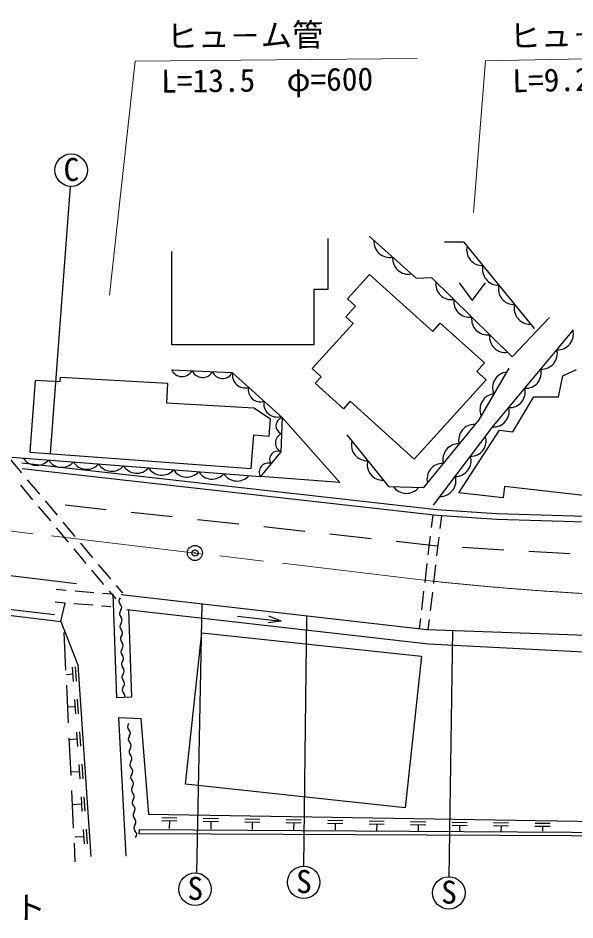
# Model space of a CAD drawing. Units: millimetres, scale not verified. Extents: x 40000 to 680000, y 20000 to 380000.
# Drawn here: x 254808 to 299123, y 236909 to 308704 of the extents above; entities that cross this region are included whole.
import ezdxf
from ezdxf.enums import TextEntityAlignment as Align

# ---------------------------------------------------------------- set-up
doc = ezdxf.new("R2010")
doc.units = ezdxf.units.MM
doc.header["$LTSCALE"] = 1000
doc.header["$PDMODE"] = 32
doc.header["$PDSIZE"] = 500
doc.linetypes.add('CHAIN', pattern=[18.5, 12, -1.5, 3.5, -1.5])
for name, color, linetype, lineweight in [('M-BGD', 7, 'Continuous', 25), ('M-BMK', 2, 'CHAIN', 13), ('M-BMK-SRVR', 3, 'Continuous', 25), ('M-STR-HTXT', 7, 'Continuous', 13), ('M-STR-STRC', 7, 'Continuous', 25)]:
    doc.layers.add(name, color=color, linetype=linetype, lineweight=lineweight)
doc.styles.add('ＭＳ ゴシック', font='')
doc.styles.get('ＭＳ ゴシック').set_extended_font_data('MS Gothic')

msp = doc.modelspace()

# ---------------------------------------------------------------- linework, layer by layer
at = {"layer": 'M-BGD'}
for p, q in [((282743, 291348), (286488, 287997)), ((288741, 290898), (290262, 290898)), ((290262, 290898), (295866, 283999)), ((286488, 287997), (287699, 288054)), ((287699, 288054), (294120, 281746)), ((289899, 287632), (290949, 286232)), ((290949, 286232), (291999, 287632)), ((294120, 281746), (297098, 284872)), ((292540, 276111), (299003, 283883)), ((293866, 280845), (291473, 276733)), ((298152, 280221), (299250, 280728)), ((267030, 280704), (271845, 280479)), ((271845, 280479), (275816, 276902)), ((297814, 278560), (298152, 280221)), ((294182, 275772), (295843, 278560)), ((295843, 278560), (297814, 278560)), ((274901, 276780), (273567, 277649)), ((275816, 276902), (275731, 274171)), ((291473, 276733), (287080, 271327)), ((287871, 269915), (292540, 276111)), ((289880, 270908), (293112, 275885)), ((293112, 275885), (294182, 275772)), ((280969, 275522), (284292, 271411)), ((255120, 272493), (254157, 273643)), ((254301, 273748), (274098, 272200)), ((275731, 274171), (274098, 272200)), ((255996, 270357), (255033, 271507)), ((256533, 270806), (255569, 271956)), ((284292, 271411), (287080, 271327)), ((257945, 269120), (256982, 270270)), ((257408, 268670), (256445, 269820)), ((261828, 269567), (258548, 269928)), ((267097, 268988), (263816, 269349)), ((259358, 267433), (258395, 268583)), ((272365, 268409), (269085, 268770)), ((287709, 268152), (287830, 269168)), ((288404, 268070), (288525, 269086)), ((258821, 266984), (257858, 268134)), ((277633, 267830), (274353, 268191)), ((282901, 267251), (279621, 267611)), ((287450, 265967), (287627, 267457)), ((288145, 265885), (288322, 267374)), ((260234, 265297), (259270, 266447)), ((260770, 265747), (259807, 266897)), ((288170, 266672), (284889, 267032)), ((293460, 266356), (290166, 266550)), ((298751, 266043), (295457, 266238)), ((223969, 265186), (257712, 261229)), ((262183, 264060), (261220, 265210)), ((287191, 263783), (287368, 265272)), ((287886, 263700), (288063, 265190)), ((261646, 263611), (260683, 264761)), ((263146, 262910), (262632, 263523)), ((257848, 263230), (258646, 263163)), ((259343, 263104), (260838, 262978)), ((261535, 262920), (262277, 262857)), ((262609, 262461), (262096, 263074)), ((262341, 262860), (262637, 254599)), ((286932, 261598), (287109, 263087)), ((287627, 261515), (287804, 263005)), ((257764, 262234), (258562, 262166)), ((259259, 262108), (260754, 261982)), ((261451, 261923), (262193, 261861)), ((263588, 261583), (263836, 254642)), ((272279, 261101), (275734, 260707)), ((275734, 260707), (274710, 260559)), ((275734, 260707), (274770, 261082)), ((286756, 260108), (286850, 260903)), ((287451, 260026), (287545, 260820)), ((258449, 259795), (258595, 256798)), ((259117, 257043), (259195, 255894)), ((259347, 257059), (259425, 255909)), ((259156, 256468), (258665, 256435)), ((258653, 255600), (258799, 252603)), ((259293, 254457), (259370, 253308)), ((259522, 254473), (259600, 253323)), ((263836, 254642), (262637, 254599)), ((259332, 253882), (258761, 253844)), ((262789, 253033), (264568, 252953)), ((262789, 253033), (263393, 241979)), ((264568, 252953), (265194, 245320)), ((258857, 251405), (259003, 248408)), ((259507, 251296), (258887, 251254)), ((259468, 251871), (259546, 250722)), ((259698, 251887), (259775, 250737)), ((259643, 249285), (259721, 248136)), ((259873, 249300), (259951, 248151)), ((259682, 248710), (259012, 248665)), ((259061, 247210), (259207, 244213)), ((259818, 246699), (259896, 245549)), ((260048, 246714), (260126, 245565)), ((259857, 246124), (259188, 246079)), ((266247, 244823), (267447, 244803)), ((266251, 245063), (267451, 245043)), ((269550, 245009), (270750, 244990)), ((272850, 244956), (274050, 244937)), ((276150, 244903), (277349, 244884)), ((279449, 244850), (280649, 244830)), ((259993, 244113), (260071, 242963)), ((260223, 244128), (260301, 242979)), ((266847, 244813), (266837, 244189)), ((269547, 244770), (270746, 244750)), ((270146, 244760), (270136, 244136)), ((272846, 244716), (274046, 244697)), ((273446, 244707), (273436, 244115)), ((276146, 244663), (277345, 244644)), ((276746, 244653), (276737, 244094)), ((279445, 244610), (280645, 244590)), ((280045, 244600), (280037, 244073)), ((282745, 244557), (283945, 244537)), ((282749, 244797), (283949, 244777)), ((283345, 244547), (283337, 244041)), ((286044, 244503), (287244, 244484)), ((286048, 244743), (287248, 244724)), ((286644, 244494), (286636, 244007)), ((289344, 244450), (290544, 244431)), ((289348, 244690), (290548, 244671)), ((289944, 244440), (289937, 243996)), ((292644, 244416), (293843, 244397)), ((292647, 244656), (293847, 244637)), ((293243, 244407), (293237, 243982)), ((295943, 244382), (297143, 244363)), ((295947, 244622), (297147, 244603)), ((296543, 244373), (296536, 243966)), ((260032, 243538), (259363, 243493)), ((259265, 243015), (259337, 241547))]:
    msp.add_line(p, q, dxfattribs=at)
for points in [[(279459, 291152), (279459, 287097), (278342, 287097), (278342, 282703), (267045, 282703), (267045, 290118)], [(255106, 273285), (288134, 269578), (292875, 269255), (306171, 268860), (319730, 268776), (335317, 269874), (343849, 270846), (358802, 272915), (371432, 275027), (390546, 278364), (428976, 284675)], [(255129, 272838), (288158, 269132), (292898, 268808), (306194, 268413), (319753, 268329), (335340, 269427), (343873, 270399), (358826, 272469), (371456, 274581), (390569, 277918), (428999, 284228)], [(273567, 277649), (266640, 278043), (266729, 279615), (258164, 280103), (258143, 279733), (256164, 279846)], [(256164, 279846), (255742, 274157), (273368, 272848), (273567, 275523), (274801, 275431), (274901, 276780)], [(275816, 276902), (280425, 271724), (274098, 272200)], [(190085, 270316), (192620, 271119), (195492, 271414), (259454, 263684)], [(299814, 270703), (293506, 271407), (293406, 270514), (289880, 270908)], [(223879, 264824), (258224, 260663), (258549, 262140)], [(263020, 262808), (287344, 260041), (308239, 259281), (322319, 257254)], [(316898, 256412), (308070, 257796), (287478, 258873), (263464, 261597)], [(258224, 260663), (259568, 257212), (260600, 241968)], [(265194, 245320), (315525, 244508), (315585, 256618)], [(316045, 243530), (264445, 243754), (264464, 244110), (316045, 243795)]]:
    msp.add_lwpolyline(points, dxfattribs=at)
for points in [[(282777, 288294), (287808, 283751), (288410, 284418), (291916, 281252), (291307, 280577), (292047, 279908), (286339, 273586), (281231, 278198), (280695, 277604), (278453, 279628), (278930, 280156), (278221, 280796), (281477, 284402), (280890, 284932), (281651, 285774), (281018, 286346)], [(269425, 259760), (286906, 257895), (285621, 245844), (268139, 247709)]]:
    msp.add_lwpolyline(points, close=True, dxfattribs=at)
for centre, radius, start, end in [((284371, 290899), 1250, 175.04973, 281.30993), ((291755, 290250), 1250, 165.95495, 272.21516), ((285861, 289565), 1250, 175.04973, 281.30993), ((293015, 288697), 1250, 165.95495, 272.21516), ((289295, 287537), 1250, 172.37693, 278.63713), ((294276, 287145), 1250, 165.95495, 272.21516), ((290722, 286136), 1250, 172.37693, 278.63713), ((295537, 285592), 1250, 165.95495, 272.21516), ((292148, 284734), 1250, 172.37693, 278.63713), ((297752, 283552), 1250, 267.12564, 13.38584), ((293575, 283332), 1250, 172.37693, 278.63713), ((296474, 282014), 1250, 267.12564, 13.38584), ((295195, 280476), 1250, 267.12564, 13.38584), ((267862, 281077), 912, 204.14312, 330.49978), ((269488, 281001), 912, 204.14312, 330.49978), ((271080, 280875), 861, 202.04637, 332.59653), ((272865, 280272), 1006, 169.70695, 286.27374), ((293821, 279276), 1250, 96.66229, 202.92249), ((274080, 279111), 954, 168.18893, 287.79176), ((292815, 277547), 1250, 96.66229, 202.92249), ((293916, 278938), 1250, 267.12564, 13.38584), ((275430, 278018), 1075, 170.09299, 285.8877), ((292638, 277401), 1250, 267.12564, 13.38584), ((276004, 276256), 673, 106.22971, 250.22735), ((291119, 275109), 1250, 87.77604, 194.03624), ((276099, 274886), 805, 113.65763, 242.79943), ((282585, 274716), 1250, 165.81571, 272.07591), ((290811, 275062), 1250, 269.8667, 16.1269), ((289858, 273557), 1250, 87.77604, 194.03624), ((256282, 274346), 1250, 212.39641, 318.65661), ((275466, 273591), 637, 65.40342, 215.30823), ((289607, 273464), 1250, 269.8667, 16.1269), ((258276, 274190), 1250, 212.39641, 318.65661), ((260270, 274034), 1250, 212.39641, 318.65661), ((262264, 273878), 1250, 212.39641, 318.65661), ((264258, 273722), 1250, 212.39641, 318.65661), ((266252, 273566), 1250, 212.39641, 318.65661), ((274699, 272565), 703, 69.43685, 211.2748), ((283842, 273160), 1250, 165.81571, 272.07591), ((288597, 272005), 1250, 87.77604, 194.03624), ((268246, 273410), 1250, 212.39641, 318.65661), ((270240, 273254), 1250, 212.39641, 318.65661), ((272234, 273098), 1250, 212.39641, 318.65661), ((288403, 271867), 1250, 269.8667, 16.1269), ((285709, 272118), 1250, 215.13419, 321.3944), ((263197, 262303), 362, 138.63099, 225.83663), ((263237, 261294), 362, 138.63099, 225.83663), ((262692, 261783), 362, 318.63099, 45.83663), ((262731, 260774), 362, 318.63099, 45.83663), ((263276, 260284), 362, 138.63099, 225.83663), ((262771, 259764), 362, 318.63099, 45.83663), ((263315, 259275), 362, 138.63099, 225.83663), ((263355, 258266), 362, 138.63099, 225.83663), ((262810, 258755), 362, 318.63099, 45.83663), ((262850, 257746), 362, 318.63099, 45.83663), ((263394, 257257), 362, 138.63099, 225.83663), ((263433, 256248), 362, 138.63099, 225.83663), ((262889, 256737), 362, 318.63099, 45.83663), ((262928, 255727), 362, 318.63099, 45.83663), ((263453, 255248), 362, 138.63099, 225.83663), ((262948, 254728), 362, 343.12745, 45.83663), ((263879, 252307), 362, 139.95241, 227.15805), ((263386, 251776), 362, 319.95241, 47.15805), ((263941, 251299), 362, 139.95241, 227.15805), ((263448, 250768), 362, 319.95241, 47.15805), ((264004, 250291), 362, 139.95241, 227.15805), ((263511, 249760), 362, 319.95241, 47.15805), ((264067, 249283), 362, 139.95241, 227.15805), ((264129, 248275), 362, 139.95241, 227.15805), ((263574, 248752), 362, 319.95241, 47.15805), ((263636, 247744), 362, 319.95241, 47.15805), ((264192, 247267), 362, 139.95241, 227.15805), ((263699, 246735), 362, 319.95241, 47.15805), ((264254, 246259), 362, 139.95241, 227.15805), ((263761, 245727), 362, 319.95241, 47.15805), ((264317, 245251), 362, 139.95241, 227.15805), ((263824, 244719), 362, 319.95241, 47.15805), ((264380, 244243), 362, 139.95241, 227.15805), ((263887, 243711), 362, 319.95241, 47.15805)]:
    msp.add_arc(centre, radius, start, end, dxfattribs=at)
at = {"layer": 'M-BMK'}
msp.add_line((287759, 263886), (169356, 277914), dxfattribs=at)
msp.add_arc((314258, 511356), 248886, 263.88801, 280.30692, dxfattribs=at)
at = {"layer": 'M-BMK-SRVR'}
msp.add_circle((268882, 266122), 600, dxfattribs=at)
msp.add_point((268882, 266122), dxfattribs=at)
at = {"layer": 'M-STR-HTXT'}
for points in [[(262075, 286649), (264122, 305261), (286579, 305472)], [(291055, 293220), (292017, 305306), (314471, 305758)]]:
    msp.add_lwpolyline(points, dxfattribs=at)
at = {"layer": 'M-STR-STRC'}
for p, q in [((257398, 274034), (258994, 295302)), ((269444, 262077), (269010, 240647)), ((277770, 261130), (277530, 241199)), ((289381, 259967), (289084, 240354))]:
    msp.add_line(p, q, dxfattribs=at)
for centre in [(259032, 296592), (268891, 239362), (277538, 239909), (289084, 239064)]:
    msp.add_circle(centre, 1290, dxfattribs=at)

# ---------------------------------------------------------------- texts
at = {"layer": 'M-STR-HTXT', "style": 'ＭＳ ゴシック'}
for s, rotation, p in [('ヒュ－ム管', 0.639, (272882, 305845)), ('ヒュ－ム管', 1.253, (300177, 305929)), ('L=13.5\u3000φ=600', 0.639, (274647, 302306)), ('L=9.2\u3000φ=300', 1.253, (301980, 302410)), ('ボックスカルバート', 359.437, (245750, 236531))]:
    msp.add_text(s, height=1833, rotation=rotation, dxfattribs=at).set_placement(p, align=Align.BOTTOM_CENTER)
at = {"layer": 'M-STR-STRC', "style": 'ＭＳ ゴシック'}
for s, p in [('C', (259051, 295185)), ('S', (277557, 238502)), ('S', (268909, 237955)), ('S', (289103, 237657))]:
    msp.add_text(s, height=1833, dxfattribs=at).set_placement(p, align=Align.BOTTOM_CENTER)

doc.saveas('drawing.dxf')
